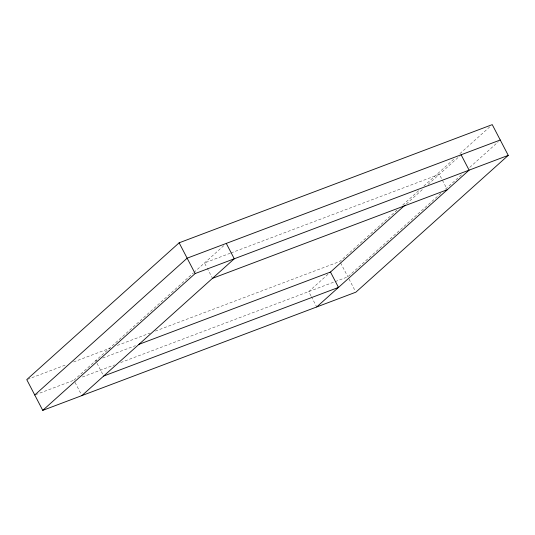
<?xml version="1.0" encoding="UTF-8"?>
<svg xmlns="http://www.w3.org/2000/svg" width="535" height="535" viewBox="0 0 535 535"><rect width="100%" height="100%" fill="white"/><g stroke="black" fill="none" stroke-linecap="round" stroke-linejoin="round"><path stroke-width="0.4" stroke-dasharray="2.67 2.01" d="M73.89 380.224L193.316 273.004M193.938 272.449L223.79 245.645M397.084 210.074L339.859 261.448L154.802 331.299M402.681 205.045L418.851 190.527M423.827 186.06L453.687 159.256M459.906 153.672L490.381 126.313M328.002 274.281L308.722 291.588L311.009 295.982M406.373 203.915L423.172 188.842M428.147 184.374L460.488 155.337M120.703 362.556L347.857 276.816L441.161 193.055M445.515 189.143L461.685 174.624M469.77 167.368L498.386 141.681M230.257 253.236L204.51 262.952L206.798 267.346M231.033 252.941L439.342 174.323L446.578 188.226M27.532 379.335L66.574 364.596M73.603 361.948L110.297 348.098M117.325 345.443L150.121 333.064M97.216 360.088L95.658 360.677L102.894 374.587M102.68 358.029L135.449 345.663M35.531 394.703L74.572 379.964M82.383 377.021L114.457 364.91M340.621 262.912L347.857 276.816M349.001 279.016L355.1 290.726M311.39 296.711L316.339 306.227M207.172 268.075L212.127 277.591M75.034 382.418L81.507 394.863"/><path stroke-width="0.8" d="M179.138 242.816L26.75 379.629L42.753 410.365L355.862 292.184L508.25 155.371L492.247 124.635L179.138 242.816L195.141 273.552L42.753 410.365M34.748 394.997L187.143 258.184L500.252 140.003M81.888 395.592L234.276 258.779L226.278 243.412M329.868 272.603L405.129 205.032M316.72 306.956L469.108 170.143L461.11 154.775M195.141 273.552L508.25 155.371M212.509 278.32L447.34 189.691M138.572 344.486L330.49 272.048L338.495 287.415L103.656 376.045"/></g></svg>
